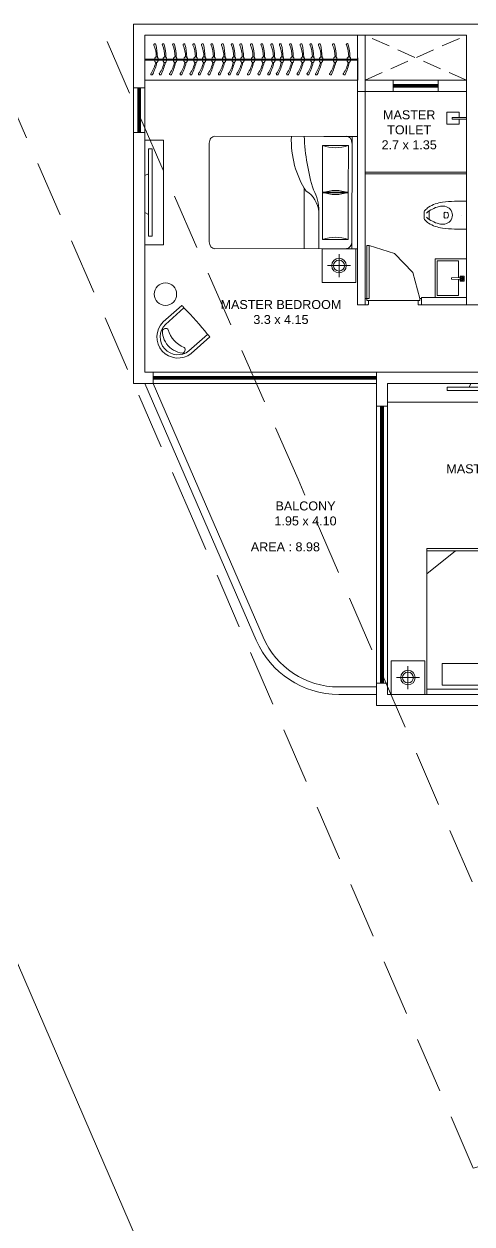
# Model space of a CAD drawing. Header units: inches. Extents: x 27644242 to 29761523, y -859349 to 216979.
# Drawn here: x 29145954 to 29151931, y -572064 to -556043 of the extents above; entities that cross this region are included whole.
import ezdxf

# ---------------------------------------------------------------- set-up
doc = ezdxf.new("R2010")
doc.units = ezdxf.units.IN
doc.header["$MEASUREMENT"] = 0
doc.set_wipeout_variables(frame=1)
for name, pattern in [('01-Xref Col Podium Lvl-1$0$HIDDEN', [0.375, 0.25, -0.125]), ('DASHED2', [0.375, 0.25, -0.125]), ('HIDDEN', [0.375, 0.25, -0.125])]:
    doc.linetypes.add(name, pattern=pattern)
for name, color, linetype, lineweight in [('AHC-A-DUCT', 14, 'HIDDEN', 5), ('DOOR', 4, 'Continuous', 0), ('ELEVATION', 40, 'Continuous', 13), ('FURN', 250, 'Continuous', 0), ('RVA Site Boundary', 17, 'Continuous', 15), ('WALL', 7, 'Continuous', 20), ('WINDOW', 162, 'Continuous', 13)]:
    doc.layers.add(name, color=color, linetype=linetype, lineweight=lineweight)
doc.layers.add('text', color=7, linetype='Continuous')
doc.styles.add('AMITS', font='arial.ttf')

# ---------------------------------------------------------------- blocks, each defined once
blk = doc.blocks.new('A$C3C731254-flat-1')
at = {"layer": 'FURN'}
for p, q in [((-77430, -2820), (-77431, -2802)), ((-77430, -2802), (-77318, -2797)), ((-77430, -2820), (-77318, -2825))]:
    blk.add_line(p, q, dxfattribs=at)
for points in [[(-77233, -3061), (-77648, -3061), (-77648, -2547), (-77233, -2547)], [(-77263, -2843), (-77263, -2778), (-77318, -2778), (-77318, -2843)], [(-77275, -2831), (-77275, -2791), (-77306, -2791), (-77306, -2831)], [(-77287, -2819), (-77287, -2803), (-77293, -2803), (-77293, -2819)]]:
    blk.add_lwpolyline(points, close=True, dxfattribs=at)
blk.add_lwpolyline([(-77339, -2824), (-77339, -3036), (-77623, -3036), (-77623, -2572), (-77339, -2572), (-77339, -2798)], dxfattribs=at)
blk = doc.blocks.new('TVVVV')
at = {"layer": 'FURN', "ltscale": 1000, "elevation": 0}
blk.add_lwpolyline([(-130, 740), (-82, 740), (-82, -429), (-130, -429)], close=True, dxfattribs=at)
for points in [[(-130, 447), (-179, 422)], [(-130, -96), (-179, -71)]]:
    blk.add_lwpolyline(points, dxfattribs=at)
blk = doc.blocks.new('edddew234')
at = {"layer": 'FURN', "linetype": 'Continuous', "extrusion": (5.00305e-08, 8.66553e-08, 1)}
for p, q in [((1391, 2058, 0), (1391, 1750, 0)), ((1545, 1904, 0), (1237, 1904, 0))]:
    blk.add_line(p, q, dxfattribs=at)
at = {"layer": 'FURN', "ltscale": 0.05, "extrusion": (5.00305e-08, 8.66553e-08, 1)}
for p, q in [((1616, 1650, 0), (-334, 1650, 0)), ((-334, 1650, 0), (-334, 0, 0)), ((6, 1650, 0), (-299, 1271, 0)), ((-299, 1650, 0), (-299, 0, 0)), ((1547, 1650, 0), (1547, 0, 0)), ((1616, 1650, 0), (1616, 0, 0)), ((1616, 0, 0), (-334, 0, 0))]:
    blk.add_line(p, q, dxfattribs=at)
blk.add_lwpolyline([(1166, 1679), (1616, 1679), (1616, 2129), (1166, 2129)], close=True, dxfattribs=at)
at = {"layer": 'FURN', "linetype": 'Continuous', "extrusion": (5.00305e-08, 8.66553e-08, 1)}
for points in [[(1494, 1449), (1203, 1449), (1203, 869), (1494, 869)], [(1494, 190), (1203, 190), (1203, 769), (1494, 769)]]:
    blk.add_lwpolyline(points, close=True, dxfattribs=at)
for radius in [97, 72.8]:
    blk.add_circle((1391, 1904), radius, dxfattribs=at)
blk = doc.blocks.new('A$C3D5F2F58')
at = {"color": 0, "linetype": 'ByBlock'}
blk.add_wipeout([(188, 0), (-188, 0), (-185, -125), (-183, -194), (-179, -263), (-176, -302), (-170, -349), (-151, -415), (-144, -433), (-131, -459), (-112, -495), (-106, -504), (-86, -530), (-72, -545), (-64, -553), (-56, -558), (-41, -562), (-23, -564), (3, -565), (30, -563), (47, -561), (56, -558), (74, -543), (101, -511), (135, -451), (158, -392), (171, -340), (179, -260), (185, -136), (187, -46)], dxfattribs=at)
for p, q in [((-188, 0), (188, 0)), ((0, -63), (0, -63)), ((-38, -282), (-36, -255)), ((-24, -298), (24, -298)), ((36, -255), (38, -282)), ((-43, -497), (43, -497))]:
    blk.add_line(p, q, dxfattribs=at)
at = {"color": 0, "linetype": 'ByBlock', "extrusion": (0, 0, -1)}
for centre, major_axis, ratio, start_param, end_param in [((3903, 5), (4088, 164), 0.940247, 3.100232, 3.182953), ((-3903, 5), (-4088, 164), 0.940247, 3.100232, 3.182953), ((276, -258), (321, 321), 1, 3.353441, 3.79389), ((87, -319), (147, 147), 1, 3.705861, 4.079165), ((0, -305), (84.4, 84.4), 1, 4.07333, 6.922251), ((-24, -284), (10, 10), 1, 2.356198, 4.018929), ((-27, -256), (6.03, 6.03), 1, 4.01894, 4.852375), ((0, -292), (-38.2, 38.2), 1, 0.139988, 1.430816), ((24, -284), (-10, 10), 1, 2.264265, 3.926995), ((27, -256), (6.03, 6.03), 1, -0.139979, 0.693472), ((-276, -258), (-321, 321), 1, 2.489302, 2.929752), ((-87, -319), (-147, 147), 1, 2.204028, 2.577331), ((326, -246), (-323, 323), 1, 4.816657, 5.23508), ((-326, -246), (-323, 323), 1, 2.618909, 3.037332), ((119, -350), (193, 193), 1, 3.092098, 3.328462), ((-41, -527), (24.1, 24.1), 1, 2.528301, 3.092099), ((-43, -474), (16.1, 16.1), 1, 2.356198, 3.387836), ((0, -292), (-193, 193), 1, 3.75489, 4.099099), ((43, -474), (16.1, 16.1), 1, 1.324559, 2.356198), ((41, -527), (24.1, 24.1), 1, 1.620298, 2.184095), ((-119, -350), (193, 193), 1, 1.383935, 1.620298)]:
    blk.add_ellipse(centre, major_axis=major_axis, ratio=ratio, start_param=start_param, end_param=end_param, dxfattribs=at)
blk = doc.blocks.new('A$C3E645E75')
at = {"extrusion": (0, 0, -1), "zscale": -0.9999999999999998, "rotation": 179.9999999999989}
blk.add_blockref('A$C3D5F2F58', (0, 0), dxfattribs=at)
blk = doc.blocks.new('A$C3A956F37-flat-1')
at = {"layer": 'FURN'}
blk.add_line((-168, 90), (0, 90), dxfattribs=at)
for points in [[(-97, 67), (-97, 0), (-259, 0), (-259, 161), (-97, 161), (-97, 90)], [(0, 67), (-191, 67), (-191, 90), (-168, 90)]]:
    blk.add_lwpolyline(points, dxfattribs=at)
blk = doc.blocks.new('A$C65A37FE3-flatten-3')
at = {"layer": 'DOOR', "color": 252, "true_color": 0x939598}
for p, q in [((0, -34), (0, 0)), ((0, 0), (86, 0)), ((11, -45), (56, -45)), ((56, -45), (56, -23)), ((56, -23), (86, -23)), ((86, -23), (86, 0)), ((86, -23), (86, -53)), ((86, -23), (791, -23)), ((86, -53), (791, -53)), ((791, -53), (791, -23)), ((0, -716), (0, -750)), ((0, -750), (86, -750)), ((11, -705), (56, -705)), ((56, -705), (56, -728)), ((56, -728), (86, -728)), ((86, -728), (86, -750))]:
    blk.add_line(p, q, dxfattribs=at)
for points in [[(0, -34), (3, -42), (11, -45)], [(86, -728), (430, -638), (687, -392), (791, -53)], [(11, -705), (6, -707), (2, -711), (0, -716)]]:
    blk.add_lwpolyline(points, dxfattribs=at)
blk = doc.blocks.new('A$C700F438C')
at = {"layer": 'FURN', "color": 8, "extrusion": (-6.65399e-08, 5.27913e-08, 1)}
for p, q in [((0.073, 1.5, 0), (1.83, 1.5, 0)), ((1.98, 1.5, 0), (1.53, 1.5, 0)), ((1.98, 1.5, 0), (1.53, 1.5, 0)), ((1.98, 1.5, 0), (1.53, 1.5, 0)), ((1.904, 1.5, 0), (1.904, 0, 0)), ((0, 0.091, 0), (0, 1.409, 0)), ((1.855, 1.378, 0), (1.512, 1.378, 0)), ((1.512, 1.378, 0), (1.512, 0.747, 0)), ((1.855, 0.747, 0), (1.855, 1.378, 0)), ((1.267, 0.799, 0), (1.267, 0, 0)), ((1.512, 0.122, 0), (1.512, 0.754, 0)), ((1.512, 0.754, 0), (1.855, 0.754, 0)), ((1.512, 0.747, 0), (1.855, 0.747, 0)), ((1.855, 0.754, 0), (1.855, 0.122, 0)), ((1.463, 0.503, 0), (1.463, 0, 0)), ((1.83, 0, 0), (0.074, 0, 0)), ((1.855, 0.122, 0), (1.512, 0.122, 0)), ((1.904, 0, 0), (1.98, 0, 0))]:
    blk.add_line(p, q, dxfattribs=at)
at = {"layer": 'FURN', "linetype": 'Continuous', "lineweight": 0, "extrusion": (-6.65399e-08, 5.27913e-08, 1)}
blk.add_line((1.83, 0, 0), (1.917, 0, 0), dxfattribs=at)
at = {"layer": 'FURN', "color": 8, "extrusion": (6.65399e-08, -5.27913e-08, -1)}
for centre, major_axis, ratio, start_param, end_param in [((0.073, 1.409, 0), (0, -0.0914, 0), 0.803207, 1.570796, 3.141593), ((1.959, 1.454, 0), (0, -1.077, 0), 0.803207, 0.880587, 1.613256), ((3.067, 1.603, 0), (0, -2.243, 0), 0.803207, 1.197175, 1.525138), ((1.83, 1.409, 0), (0, -0.0914, 0), 0.803207, 3.141593, 4.712389), ((1.683, 2.11, 0), (0, -0.762, 0), 0.803207, -0.283794, 0.283794), ((0.669, 0.085, 0), (-0.705, -0.615, 0), 0.604617, 2.952061, 3.536756), ((-0.032, 0.19, 0), (-1.467, -0.494, 0), 0.581007, 3.019706, 3.343381), ((1.684, 0.015, 0), (0, -0.762, 0), 0.803207, 2.857799, 3.425387), ((0.074, 0.091, 0), (0, -0.0914, 0), 0.803207, 0, 1.570796), ((1.83, 0.092, 0), (0, -0.0914, 0), 0.803207, -1.570796, 0)]:
    blk.add_ellipse(centre, major_axis=major_axis, ratio=ratio, start_param=start_param, end_param=end_param, dxfattribs=at)
at = {"layer": 'FURN', "color": 8, "extrusion": (-6.65399e-08, 5.27913e-08, 1)}
for centre, start_param, end_param in [((1.683, 1.485, 0), -0.283794, 0.283794), ((1.684, -0.61, 0), 2.857799, 3.425387)]:
    blk.add_ellipse(centre, major_axis=(0, -0.762, 0), ratio=0.803207, start_param=start_param, end_param=end_param, dxfattribs=at)
blk = doc.blocks.new('BEDROOM')
at = {"layer": 'FURN', "linetype": 'Continuous', "extrusion": (-5.00305e-08, -8.66553e-08, 1)}
for p, q in [((1066, 501, 0), (1066, 193, 0)), ((912, 347, 0), (1220, 347, 0))]:
    blk.add_line(p, q, dxfattribs=at)
at = {"layer": 'FURN', "ltscale": 500}
blk.add_line((1315, 122, 0), (1315, -1378, 0), dxfattribs=at)
at = {"layer": 'FURN', "ltscale": 0.05, "extrusion": (-5.00305e-08, -8.66553e-08, 1), "elevation": 0}
blk.add_lwpolyline([(1291, 122), (841, 122), (841, 572), (1291, 572)], close=True, dxfattribs=at)
at = {"layer": 'FURN', "linetype": 'Continuous', "extrusion": (-5.00305e-08, -8.66553e-08, 1)}
for radius in [97, 72.8]:
    blk.add_circle((1066, 347, 0), radius, dxfattribs=at)
at = {"layer": 'FURN', "extrusion": (-3.01072e-07, 1.30707e-07, 1), "xscale": -1000.000000000015, "yscale": 1000.000000000015, "zscale": 1000.000000000007, "rotation": 180.0236273616612}
blk.add_blockref('A$C700F438C', (-665, 121, 0), dxfattribs=at)
blk = doc.blocks.new('cha-1')
at = {"color": 0, "linetype": 'ByBlock'}
for points in [[(375, 10), (375, 453, 0.950858), (-375, 453), (-375, 10)], [(315, 11), (315, 452, 0.946504), (-315, 452), (-315, 11)]]:
    blk.add_lwpolyline(points, format="xyb", dxfattribs=at)
for centre, radius, start, end in [((0, 263), 405, 42.4573, 137.5427), ((-217, 533), 58.2, 126.2045, 258.1486), ((-224, 501), 25, 258.1486, 294.8492), ((0, 17), 508, 65.1508, 114.8492), ((224, 501), 25, 245.1508, 281.8514), ((217, 533), 58.2, 281.8514, 53.7955), ((-347, 125), 118, 256.2867, 285.6904), ((0, 4466), 4466, 265.9551, 274.0449), ((347, 125), 118, 254.3096, 283.7133)]:
    blk.add_arc(centre, radius, start, end, dxfattribs=at)
blk = doc.blocks.new('FDEFREFR')
at = {"layer": 'AHC-A-DUCT', "linetype": 'DASHED2', "ltscale": 1000}
for p, q in [((28731434, 1060, 0), (28732784, 1660, 0)), ((28732784, 1060, 0), (28731434, 1660, 0))]:
    blk.add_line(p, q, dxfattribs=at)
at = {"layer": 'ELEVATION', "ltscale": 500}
for points in [[(28731584, -7140), (28731081, -7140, -0.298937), (28729980, -6417), (28728495, -2989)], [(28731584, -7040), (28731081, -7040, -0.298937), (28730072, -6377), (28728604, -2989)]]:
    blk.add_lwpolyline(points, format="xyb", dxfattribs=at)
at = {"layer": 'FURN'}
for p, q in [((28728495, 1059, 0), (28728495, 1660, 0)), ((28728495, 1660, 0), (28731334, 1660, 0)), ((28731335, 1059, 0), (28731334, 1660, 0)), ((28728495, 1341, 0), (28731334, 1340, 0)), ((28728495, 1329, 0), (28731334, 1328, 0)), ((28728495, 1060, 0), (28731335, 1060, 0))]:
    blk.add_line(p, q, dxfattribs=at)
at = {"layer": 'FURN', "ltscale": 500}
for p, q in [((28731434, -169), (28732784, -169)), ((28731434, -189), (28732784, -189)), ((28732139, -1882), (28731479, -1882))]:
    blk.add_line(p, q, dxfattribs=at)
at = {"layer": 'FURN', "extrusion": (-9.36485e-09, -6.40542e-09, 1)}
for points in [[(28728663, 1367, 0.057952), (28728640, 1538, 1.08017), (28728615, 1529, -0.102886), (28728647, 1372, -0.821198)], [(28728776, 1367, 0.057952), (28728753, 1538, 1.08017), (28728728, 1529, -0.102886), (28728760, 1372, -0.821198)], [(28728914, 1367, 0.057952), (28728891, 1538, 1.08017), (28728866, 1529, -0.102886), (28728898, 1372, -0.821198)], [(28729053, 1367, 0.057952), (28729030, 1538, 1.08017), (28729005, 1529, -0.102886), (28729037, 1372, -0.821198)], [(28729185, 1367, 0.057952), (28729162, 1538, 1.08017), (28729137, 1529, -0.102886), (28729169, 1372, -0.821198)], [(28729299, 1367, 0.057952), (28729275, 1538, 1.08017), (28729250, 1529, -0.102886), (28729282, 1372, -0.821198)], [(28729426, 1367, 0.057952), (28729402, 1538, 1.08017), (28729378, 1529, -0.102886), (28729409, 1372, -0.821198)], [(28729565, 1367, 0.057952), (28729542, 1538, 1.08017), (28729517, 1529, -0.102886), (28729549, 1372, -0.821198)], [(28729697, 1367, 0.057952), (28729674, 1538, 1.08017), (28729649, 1529, -0.102886), (28729681, 1372, -0.821198)], [(28729811, 1367, 0.057952), (28729787, 1538, 1.08017), (28729762, 1529, -0.102886), (28729794, 1372, -0.821198)], [(28729953, 1367, 0.057952), (28729930, 1538, 1.08017), (28729905, 1529, -0.102886), (28729937, 1372, -0.821198)], [(28730093, 1367, 0.057952), (28730070, 1538, 1.08017), (28730045, 1529, -0.102886), (28730077, 1372, -0.821198)], [(28730225, 1367, 0.057952), (28730202, 1538, 1.08017), (28730177, 1529, -0.102886), (28730209, 1372, -0.821198)], [(28730338, 1367, 0.057952), (28730315, 1538, 1.08017), (28730290, 1529, -0.102886), (28730322, 1372, -0.821198)], [(28730475, 1367, 0.057952), (28730452, 1538, 1.08017), (28730427, 1529, -0.102886), (28730459, 1372, -0.821198)], [(28730615, 1367, 0.057952), (28730592, 1538, 1.08017), (28730567, 1529, -0.102886), (28730599, 1372, -0.821198)], [(28730747, 1367, 0.057952), (28730724, 1538, 1.08017), (28730699, 1529, -0.102886), (28730731, 1372, -0.821198)], [(28730860, 1367, 0.057952), (28730837, 1538, 1.08017), (28730812, 1529, -0.102886), (28730844, 1372, -0.821198)], [(28731049, 1367, 0.057952), (28731025, 1538, 1.08017), (28731000, 1529, -0.102886), (28731032, 1372, -0.821198)], [(28731231, 1367, 0.057952), (28731208, 1538, 1.08017), (28731183, 1530, -0.102886), (28731215, 1372, -0.821198)]]:
    blk.add_lwpolyline(points, format="xyb", dxfattribs=at)
for points in [[(28728653, 1372, 0.144333), (28728644, 1371, 0.107177), (28728634, 1363, 0.077818), (28728628, 1352, 0.065016), (28728625, 1337, 0.065016), (28728625, 1322, 0.077818), (28728629, 1309, 0.107177), (28728637, 1300, 0.144333), (28728645, 1297, 0.144333), (28728654, 1298, 0.107177), (28728663, 1306, 0.077818), (28728670, 1317, 0.065016), (28728673, 1332, 0.065016), (28728673, 1347, 0.077818), (28728669, 1359, 0.107177), (28728661, 1369, 0.144333)], [(28728766, 1372, 0.144333), (28728757, 1371, 0.107177), (28728748, 1363, 0.077818), (28728741, 1352, 0.065016), (28728738, 1337, 0.065016), (28728738, 1322, 0.077818), (28728742, 1310, 0.107177), (28728750, 1300, 0.144333), (28728758, 1297, 0.144333), (28728767, 1298, 0.107177), (28728777, 1306, 0.077818), (28728783, 1317, 0.065016), (28728786, 1332, 0.065016), (28728786, 1347, 0.077818), (28728782, 1359, 0.107177), (28728774, 1369, 0.144333)], [(28728903, 1372, 0.144333), (28728895, 1371, 0.107177), (28728885, 1363, 0.077818), (28728879, 1352, 0.065016), (28728875, 1337, 0.065016), (28728876, 1322, 0.077818), (28728880, 1309, 0.107177), (28728887, 1300, 0.144333), (28728896, 1297, 0.144333), (28728905, 1298, 0.107177), (28728914, 1306, 0.077818), (28728920, 1317, 0.065016), (28728924, 1332, 0.065016), (28728923, 1347, 0.077818), (28728919, 1359, 0.107177), (28728912, 1369, 0.144333)], [(28729043, 1372, 0.144333), (28729034, 1371, 0.107177), (28729025, 1363, 0.077818), (28729018, 1352, 0.065016), (28729015, 1337, 0.065016), (28729015, 1322, 0.077818), (28729019, 1309, 0.107177), (28729027, 1300, 0.144333), (28729035, 1297, 0.144333), (28729044, 1298, 0.107177), (28729054, 1306, 0.077818), (28729060, 1317, 0.065016), (28729063, 1332, 0.065016), (28729063, 1347, 0.077818), (28729059, 1359, 0.107177), (28729052, 1369, 0.144333)], [(28729175, 1372, 0.144333), (28729166, 1371, 0.107177), (28729157, 1363, 0.077818), (28729150, 1352, 0.065016), (28729147, 1337, 0.065016), (28729147, 1322, 0.077818), (28729151, 1309, 0.107177), (28729159, 1300, 0.144333), (28729167, 1297, 0.144333), (28729176, 1298, 0.107177), (28729186, 1306, 0.077818), (28729192, 1317, 0.065016), (28729195, 1332, 0.065016), (28729195, 1347, 0.077818), (28729191, 1359, 0.107177), (28729183, 1369, 0.144333)], [(28729288, 1372, 0.144333), (28729279, 1371, 0.107177), (28729270, 1363, 0.077818), (28729264, 1352, 0.065016), (28729260, 1337, 0.065016), (28729261, 1322, 0.077818), (28729264, 1310, 0.107177), (28729272, 1300, 0.144333), (28729281, 1297, 0.144333), (28729289, 1298, 0.107177), (28729299, 1306, 0.077818), (28729305, 1317, 0.065016), (28729309, 1332, 0.065016), (28729308, 1347, 0.077818), (28729304, 1359, 0.107177), (28729297, 1369, 0.144333)], [(28729415, 1372, 0.144333), (28729406, 1371, 0.107177), (28729397, 1363, 0.077818), (28729391, 1352, 0.065016), (28729387, 1337, 0.065016), (28729388, 1322, 0.077818), (28729392, 1309, 0.107177), (28729399, 1300, 0.144333), (28729408, 1297, 0.144333), (28729416, 1298, 0.107177), (28729426, 1306, 0.077818), (28729432, 1317, 0.065016), (28729436, 1332, 0.065016), (28729435, 1347, 0.077818), (28729431, 1359, 0.107177), (28729424, 1369, 0.144333)], [(28729555, 1372, 0.144333), (28729546, 1371, 0.107177), (28729537, 1363, 0.077818), (28729530, 1352, 0.065016), (28729527, 1337, 0.065016), (28729527, 1322, 0.077818), (28729531, 1309, 0.107177), (28729539, 1300, 0.144333), (28729547, 1297, 0.144333), (28729556, 1298, 0.107177), (28729566, 1306, 0.077818), (28729572, 1317, 0.065016), (28729575, 1332, 0.065016), (28729575, 1347, 0.077818), (28729571, 1359, 0.107177), (28729563, 1369, 0.144333)], [(28729687, 1372, 0.144333), (28729678, 1371, 0.107177), (28729669, 1363, 0.077818), (28729662, 1352, 0.065016), (28729659, 1337, 0.065016), (28729659, 1322, 0.077818), (28729663, 1309, 0.107177), (28729671, 1300, 0.144333), (28729679, 1297, 0.144333), (28729688, 1298, 0.107177), (28729697, 1306, 0.077818), (28729704, 1317, 0.065016), (28729707, 1332, 0.065016), (28729707, 1347, 0.077818), (28729703, 1359, 0.107177), (28729695, 1369, 0.144333)], [(28729800, 1372, 0.144333), (28729791, 1371, 0.107177), (28729782, 1363, 0.077818), (28729776, 1352, 0.065016), (28729772, 1337, 0.065016), (28729772, 1322, 0.077818), (28729776, 1310, 0.107177), (28729784, 1300, 0.144333), (28729792, 1297, 0.144333), (28729801, 1298, 0.107177), (28729811, 1306, 0.077818), (28729817, 1317, 0.065016), (28729821, 1332, 0.065016), (28729820, 1347, 0.077818), (28729816, 1359, 0.107177), (28729809, 1369, 0.144333)], [(28729943, 1372, 0.144333), (28729934, 1371, 0.107177), (28729925, 1363, 0.077818), (28729918, 1352, 0.065016), (28729915, 1337, 0.065016), (28729915, 1322, 0.077818), (28729919, 1309, 0.107177), (28729927, 1300, 0.144333), (28729935, 1297, 0.144333), (28729944, 1298, 0.107177), (28729953, 1306, 0.077818), (28729960, 1317, 0.065016), (28729963, 1332, 0.065016), (28729963, 1347, 0.077818), (28729959, 1359, 0.107177), (28729951, 1369, 0.144333)], [(28730083, 1372, 0.144333), (28730074, 1371, 0.107177), (28730064, 1363, 0.077818), (28730058, 1352, 0.065016), (28730054, 1337, 0.065016), (28730055, 1322, 0.077818), (28730059, 1309, 0.107177), (28730066, 1300, 0.144333), (28730075, 1297, 0.144333), (28730084, 1298, 0.107177), (28730093, 1306, 0.077818), (28730099, 1317, 0.065016), (28730103, 1332, 0.065016), (28730102, 1347, 0.077818), (28730099, 1359, 0.107177), (28730091, 1369, 0.144333)], [(28730214, 1372, 0.144333), (28730206, 1371, 0.107177), (28730196, 1363, 0.077818), (28730190, 1352, 0.065016), (28730186, 1337, 0.065016), (28730187, 1322, 0.077818), (28730191, 1309, 0.107177), (28730198, 1300, 0.144333), (28730207, 1297, 0.144333), (28730216, 1298, 0.107177), (28730225, 1306, 0.077818), (28730231, 1317, 0.065016), (28730235, 1332, 0.065016), (28730234, 1347, 0.077818), (28730230, 1359, 0.107177), (28730223, 1369, 0.144333)], [(28730328, 1372, 0.144333), (28730319, 1371, 0.107177), (28730309, 1363, 0.077818), (28730303, 1352, 0.065016), (28730300, 1337, 0.065016), (28730300, 1322, 0.077818), (28730304, 1310, 0.107177), (28730312, 1300, 0.144333), (28730320, 1297, 0.144333), (28730329, 1298, 0.107177), (28730338, 1306, 0.077818), (28730345, 1317, 0.065016), (28730348, 1332, 0.065016), (28730348, 1347, 0.077818), (28730344, 1359, 0.107177), (28730336, 1369, 0.144333)], [(28730465, 1372, 0.144333), (28730456, 1371, 0.107177), (28730447, 1363, 0.077818), (28730441, 1352, 0.065016), (28730437, 1337, 0.065016), (28730437, 1322, 0.077818), (28730441, 1309, 0.107177), (28730449, 1300, 0.144333), (28730457, 1297, 0.144333), (28730466, 1298, 0.107177), (28730476, 1306, 0.077818), (28730482, 1317, 0.065016), (28730486, 1332, 0.065016), (28730485, 1347, 0.077818), (28730481, 1359, 0.107177), (28730474, 1369, 0.144333)], [(28730605, 1372, 0.144333), (28730596, 1371, 0.107177), (28730587, 1363, 0.077818), (28730580, 1352, 0.065016), (28730577, 1337, 0.065016), (28730577, 1322, 0.077818), (28730581, 1309, 0.107177), (28730589, 1300, 0.144333), (28730597, 1297, 0.144333), (28730606, 1298, 0.107177), (28730615, 1306, 0.077818), (28730622, 1317, 0.065016), (28730625, 1332, 0.065016), (28730625, 1347, 0.077818), (28730621, 1359, 0.107177), (28730613, 1369, 0.144333)], [(28730737, 1372, 0.144333), (28730728, 1371, 0.107177), (28730718, 1363, 0.077818), (28730712, 1352, 0.065016), (28730709, 1337, 0.065016), (28730709, 1322, 0.077818), (28730713, 1309, 0.107177), (28730721, 1300, 0.144333), (28730729, 1297, 0.144333), (28730738, 1298, 0.107177), (28730747, 1306, 0.077818), (28730754, 1317, 0.065016), (28730757, 1332, 0.065016), (28730757, 1347, 0.077818), (28730753, 1359, 0.107177), (28730745, 1369, 0.144333)], [(28730850, 1372, 0.144333), (28730841, 1371, 0.107177), (28730832, 1363, 0.077818), (28730825, 1352, 0.065016), (28730822, 1337, 0.065016), (28730822, 1322, 0.077818), (28730826, 1310, 0.107177), (28730834, 1300, 0.144333), (28730842, 1297, 0.144333), (28730851, 1298, 0.107177), (28730861, 1306, 0.077818), (28730867, 1317, 0.065016), (28730870, 1332, 0.065016), (28730870, 1347, 0.077818), (28730866, 1359, 0.107177), (28730858, 1369, 0.144333)], [(28731038, 1372, 0.144333), (28731029, 1371, 0.107177), (28731020, 1363, 0.077818), (28731014, 1352, 0.065016), (28731010, 1337, 0.065016), (28731011, 1322, 0.077818), (28731014, 1310, 0.107177), (28731022, 1300, 0.144333), (28731030, 1297, 0.144333), (28731039, 1298, 0.107177), (28731049, 1306, 0.077818), (28731055, 1317, 0.065016), (28731059, 1332, 0.065016), (28731058, 1347, 0.077818), (28731054, 1360, 0.107177), (28731047, 1369, 0.144333)], [(28731221, 1373, 0.144333), (28731212, 1371, 0.107177), (28731202, 1363, 0.077818), (28731196, 1352, 0.065016), (28731192, 1337, 0.065016), (28731193, 1322, 0.077818), (28731197, 1310, 0.107177), (28731204, 1300, 0.144333), (28731213, 1297, 0.144333), (28731222, 1299, 0.107177), (28731231, 1306, 0.077818), (28731237, 1317, 0.065016), (28731241, 1332, 0.065016), (28731240, 1347, 0.077818), (28731237, 1360, 0.107177), (28731229, 1369, 0.144333)]]:
    blk.add_lwpolyline(points, format="xyb", close=True, dxfattribs=at)
at = {"layer": 'FURN', "ltscale": 500, "elevation": 0}
blk.add_lwpolyline([(28728495, -1140), (28728745, -1140), (28728745, 261), (28728495, 261)], close=True, dxfattribs=at)
at = {"layer": 'FURN', "ltscale": 500}
blk.add_lwpolyline([(28731734, -2989), (28731734, -3239), (28733884, -3239), (28733884, -2989)], close=True, dxfattribs=at)
at = {"layer": 'FURN', "extrusion": (-9.36485e-09, -6.40542e-09, 1)}
for centre, radius, start, end in [((28728253, 1377, 0), 395, 325.0214, 348.5184), ((28727930, 1466, 0), 745, 333.8497, 347.1166), ((28728366, 1377, 0), 395, 325.0214, 348.5184), ((28728043, 1466, 0), 745, 333.8497, 347.1166), ((28728503, 1377, 0), 395, 325.0214, 348.5184), ((28728180, 1466, 0), 745, 333.8497, 347.1166), ((28728643, 1377, 0), 395, 325.0214, 348.5184), ((28728320, 1466, 0), 745, 333.8497, 347.1166), ((28728775, 1377, 0), 395, 325.0214, 348.5184), ((28728452, 1466, 0), 745, 333.8497, 347.1166), ((28728888, 1377, 0), 395, 325.0214, 348.5184), ((28728565, 1466, 0), 745, 333.8497, 347.1166), ((28729015, 1377, 0), 395, 325.0214, 348.5184), ((28728692, 1466, 0), 745, 333.8497, 347.1166), ((28729155, 1377, 0), 395, 325.0214, 348.5184), ((28728832, 1466, 0), 745, 333.8497, 347.1166), ((28729287, 1377, 0), 395, 325.0214, 348.5184), ((28728964, 1466, 0), 745, 333.8497, 347.1166), ((28729400, 1377, 0), 395, 325.0214, 348.5184), ((28729077, 1466, 0), 745, 333.8497, 347.1166), ((28729543, 1377, 0), 395, 325.0214, 348.5184), ((28729220, 1466, 0), 745, 333.8497, 347.1166), ((28729682, 1377, 0), 395, 325.0214, 348.5184), ((28729359, 1466, 0), 745, 333.8497, 347.1166), ((28729814, 1377, 0), 395, 325.0214, 348.5184), ((28729491, 1466, 0), 745, 333.8497, 347.1166), ((28729928, 1377, 0), 395, 325.0214, 348.5184), ((28729605, 1466, 0), 745, 333.8497, 347.1166), ((28730065, 1377, 0), 395, 325.0214, 348.5184), ((28729742, 1466, 0), 745, 333.8497, 347.1166), ((28730205, 1377, 0), 395, 325.0214, 348.5184), ((28729882, 1466, 0), 745, 333.8497, 347.1166), ((28730337, 1377, 0), 395, 325.0214, 348.5184), ((28730014, 1466, 0), 745, 333.8497, 347.1166), ((28730450, 1377, 0), 395, 325.0214, 348.5184), ((28730127, 1466, 0), 745, 333.8497, 347.1166), ((28730638, 1377, 0), 395, 325.0214, 348.5184), ((28730315, 1466, 0), 745, 333.8497, 347.1166), ((28730820, 1377, 0), 395, 325.0214, 348.5184), ((28730497, 1466, 0), 745, 333.8497, 347.1166), ((28728587, 1143, 0), 13.2, 145.0212, 333.8495), ((28728700, 1143, 0), 13.2, 145.0212, 333.8495), ((28728837, 1143, 0), 13.2, 145.0212, 333.8495), ((28728977, 1143, 0), 13.2, 145.0212, 333.8495), ((28729109, 1143, 0), 13.2, 145.0212, 333.8495), ((28729222, 1143, 0), 13.2, 145.0212, 333.8495), ((28729349, 1143, 0), 13.2, 145.0212, 333.8495), ((28729489, 1143, 0), 13.2, 145.0212, 333.8495), ((28729621, 1143, 0), 13.2, 145.0212, 333.8495), ((28729734, 1143, 0), 13.2, 145.0212, 333.8495), ((28729877, 1143, 0), 13.2, 145.0212, 333.8495), ((28730016, 1143, 0), 13.2, 145.0212, 333.8495), ((28730148, 1143, 0), 13.2, 145.0212, 333.8495), ((28730262, 1143, 0), 13.2, 145.0212, 333.8495), ((28730399, 1143, 0), 13.2, 145.0212, 333.8495), ((28730539, 1143, 0), 13.2, 145.0212, 333.8495), ((28730671, 1143, 0), 13.2, 145.0212, 333.8495), ((28730784, 1143, 0), 13.2, 145.0212, 333.8495), ((28730972, 1143, 0), 13.2, 145.0212, 333.8495), ((28731154, 1143, 0), 13.2, 145.0212, 333.8495)]:
    blk.add_arc(centre, radius, start, end, dxfattribs=at)
at = {"layer": 'WALL', "ltscale": 500}
for p, q in [((28733234, 1810), (28728345, 1810)), ((28728345, 1810, 0), (28728345, 960, 0)), ((28728495, 1660, 0), (28728495, 960, 0)), ((28732784, 1660, 0), (28728495, 1660, 0)), ((28731809, 1060, 0), (28731434, 1060, 0)), ((28731809, 910, 0), (28731809, 1060, 0)), ((28732784, 1060, 0), (28732409, 1060, 0)), ((28732409, 910, 0), (28732409, 1060, 0)), ((28728495, 960, 0), (28728345, 960, 0)), ((28731334, 910, 0), (28731809, 910, 0)), ((28732784, 910, 0), (28732409, 910, 0)), ((28728345, 360, 0), (28728345, -2989)), ((28728495, 360, 0), (28728345, 360, 0)), ((28728495, 360, 0), (28728495, -2839)), ((28728495, -1789, 0), (28728495, -2839, 0)), ((28732784, -1839), (28732184, -1839)), ((28732184, -1939), (28732184, -1839)), ((28735034, -1939), (28732184, -1939, 0)), ((28728495, -2839), (28728604, -2839)), ((28731584, -2839), (28731584, -3290)), ((28735634, -2839, 0), (28731584, -2839, 0)), ((28728345, -2989), (28728604, -2989)), ((28731734, -3290), (28731734, -2989)), ((28731734, -2989), (28735584, -2989)), ((28731584, -3290), (28731734, -3290))]:
    blk.add_line(p, q, dxfattribs=at)
at = {"layer": 'WALL', "transparency": 33554687}
for p, q in [((28731334, -1939), (28731334, 1660)), ((28731434, -1939), (28731434, 1660)), ((28732784, -1939), (28732784, 1660))]:
    blk.add_line(p, q, dxfattribs=at)
at = {"layer": 'WALL'}
blk.add_line((28731734, -7140, 0), (28736034, -7140, 0), dxfattribs=at)
at = {"layer": 'WALL', "ltscale": 500}
for points in [[(28731434, 561), (28731434, -1939), (28731334, -1939), (28731334, 561)], [(28731734, -7140), (28731734, -6990), (28731584, -6990), (28731584, -7290), (28735934, -7290)]]:
    blk.add_lwpolyline(points, dxfattribs=at)
at = {"layer": 'WINDOW', "ltscale": 500}
for p, q in [((28732409, 1060, 0), (28731809, 1060, 0)), ((28728345, 960, 0), (28728345, 360, 0)), ((28728495, 960, 0), (28728495, 360, 0)), ((28731809, 910, 0), (28732409, 910, 0)), ((28728604, -2989), (28731584, -2989)), ((28731584, -3290), (28731584, -6990)), ((28731734, -3290), (28731734, -6990))]:
    blk.add_line(p, q, dxfattribs=at)
at = {"layer": 'WINDOW', "ltscale": 500, "const_width": 50, "elevation": 0}
for points in [[(28728420, 960), (28728420, 360)], [(28732409, 985), (28731809, 985)]]:
    blk.add_lwpolyline(points, dxfattribs=at)
at = {"layer": 'WINDOW', "ltscale": 500, "const_width": 50}
for points in [[(28731584, -2914), (28728604, -2914)], [(28731659, -3290), (28731659, -6990)]]:
    blk.add_lwpolyline(points, dxfattribs=at)
for name, p in [('A$C3A956F37-flat-1', (28732784, 473, 0)), ('A$C3C731254-flat-1', (28810018, 1222))]:
    blk.add_blockref(name, p)
at = {"layer": 'FURN', "ltscale": 500, "xscale": -1}
for name, p, rotation in [('BEDROOM', (28730019, -1068, 0), 180), ('edddew234', (28733909, -5524, 0), 89.99999999999942)]:
    blk.add_blockref(name, p, dxfattribs=dict(at, rotation=rotation))
at = {"layer": 'FURN', "ltscale": 1000, "xscale": -1}
for p, rotation in [((28728674, -284, 0), 179.9999999999999), ((28733267, -3167, 0), 89.99999999999955)]:
    blk.add_blockref('TVVVV', p, dxfattribs=dict(at, rotation=rotation))
at = {"layer": 'WALL', "ltscale": 500, "rotation": 90.00000000000006}
blk.add_blockref('A$C65A37FE3-flatten-3', (28731434, -1939), dxfattribs=at)
at = {"layer": 'text', "ltscale": 100, "char_height": 120, "width": 1715.23, "style": 'AMITS'}
for s, insert, attachment_point in [('\\pxqc;MASTER \\PTOILET\\P2.7 x 1.35', (28731164, 136, 0), 7), ('\\pxqc;MASTER BEDROOM\\P3.3 x 4.15', (28731168, -1875), 3), ('\\pxqc;MASTER BEDROOM\\P3.3 x 4.15', (28734180, -4068), 3), ('\\pxqc;BALCONY\\P1.95 x 4.10', (28731496, -4564), 3), ('\\pxi-3,l4,qc,t4;AREA : 8.98', (28731167, -5110), 3)]:
    blk.add_mtext(s, dxfattribs=dict(at, insert=insert, attachment_point=attachment_point))
at = {"layer": 'FURN', "extrusion": (0, 0, -1), "zscale": -1, "rotation": 269.9997802697438}
blk.add_blockref('A$C3E645E75', (-28732784, -742), dxfattribs=at)
at = {"layer": 'FURN', "ltscale": 1000, "xscale": -0.7494972036074088, "yscale": 0.7494972036074088, "zscale": 0.7494972036074088, "rotation": 131.7295120768159}
blk.add_blockref('cha-1', (28729179, -2152), dxfattribs=at)
at = {"layer": 'FURN'}
blk.add_circle((28728769, -1796), 150, dxfattribs=at)
at = {"layer": 'WALL', "ltscale": 500}
blk.add_line((28728604, -2839), (28728604, -2989), dxfattribs=at)
at = {"layer": 'WINDOW', "ltscale": 500}
blk.add_line((28728604, -2839), (28731584, -2839), dxfattribs=at)

msp = doc.modelspace()

# ---------------------------------------------------------------- linework, layer by layer
at = {"layer": 'RVA Site Boundary', "ltscale": 500}
msp.add_lwpolyline([(29191821.2, -568391.2), (29184519.6, -568808.1), (29176547.6, -569533.7), (29176264.7, -569593.8), (29175666.3, -569735.6), (29156747.8, -574712.9), (29155107.9, -575178.4), (29154832.7, -575256), (29153706.8, -575517.9), (29153352, -575599.6), (29149738.6, -576615.1), (29149397.2, -576763), (29149042.3, -575941), (29144106, -564508.4), (29136655.6, -547413.4), (29132404.4, -537803.7), (29140221.6, -537701.1), (29156839.6, -537536.3), (29163410, -537595.5), (29170876.8, -537573.5), (29185199.1, -537578.8), (29209458.9, -537597.8)], dxfattribs=at)
at = {"layer": 'RVA Site Boundary', "color": 252, "linetype": '01-Xref Col Podium Lvl-1$0$HIDDEN', "ltscale": 3000}
for points in [[(29191488.7, -563902.8), (29184187.3, -564319.7), (29175874.2, -565076.4), (29175278.5, -565202.9), (29174574.6, -565369.7), (29155560.6, -570372), (29153883.3, -570848.3), (29153712.2, -570896.5), (29152692.4, -571133.7), (29152238, -571238.3), (29151948.5, -571319.7), (29148234.3, -562717.6), (29140775.9, -545604.2), (29139276.1, -542213.9), (29140273.5, -542200.8), (29156841.6, -542036.5), (29163396.4, -542095.6), (29170882.6, -542073.5), (29185196.5, -542078.8), (29209447.7, -542097.7)], [(29191377.9, -562406.7), (29184076.5, -562823.6), (29175649.7, -563590.7), (29174949.8, -563739.2), (29174210.8, -563914.4), (29155164.9, -568925.1), (29153475.1, -569404.9), (29153338.7, -569443.3), (29152823.9, -569563.1), (29149610.4, -562120.6), (29142149.3, -545001.1), (29141568.4, -543688), (29156842.3, -543536.6), (29163391.9, -543595.6), (29170884.5, -543573.5), (29185195.6, -543578.8), (29209444, -543597.7)]]:
    msp.add_lwpolyline(points, dxfattribs=at)

# ---------------------------------------------------------------- next in the draw order: block references
at = {"layer": 'WALL', "ltscale": 500}
msp.add_blockref('FDEFREFR', (419071.9, -557853), dxfattribs=at)

doc.saveas('drawing.dxf')
